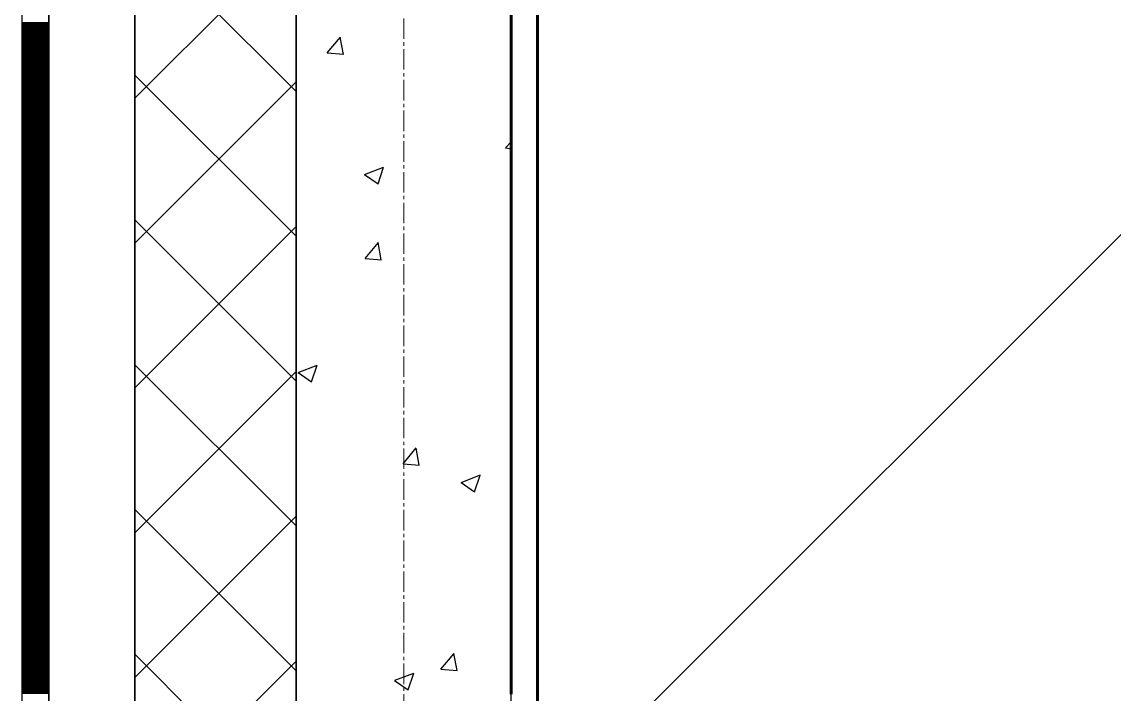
# Model space of a CAD drawing. Header units: millimetres. Extents: x 538266 to 1167394, y 114608 to 637157.
# Drawn here: x 1046079 to 1047094, y 548269 to 548894 of the extents above; entities that cross this region are included whole.
import ezdxf

# ---------------------------------------------------------------- set-up
doc = ezdxf.new("R2010")
doc.units = ezdxf.units.MM
doc.linetypes.add('CENTER2', pattern=[28.575, 19.05, -3.175, 3.175, -3.175])
doc.linetypes.add('DASHED', pattern=[19.05, 12.7, -6.35])
for name, color, linetype, lineweight in [('0) шт стен 3 эт', 150, 'Continuous', 60), ('АР_Стены ПЕНОблок', 52, 'Continuous', 20), ('АР_Тонкая', 254, 'Continuous', 5), ('АР_Утеплитель', 31, 'Continuous', 0), ('АР_Штриховка', 8, 'Continuous', 0)]:
    doc.layers.add(name, color=color, linetype=linetype, lineweight=lineweight)
doc.layers.add('АР_Делит', color=120, linetype='Continuous', lineweight=0, plot=False)
doc.layers.add('РД_Оси_100', color=7, linetype='Continuous', lineweight=0, true_color=0x525252)
doc.layers.add('ФВ-5', color=7, linetype='Continuous')

# ---------------------------------------------------------------- blocks, each defined once
blk = doc.blocks.new('СОШ_2200_АР_ОСИ_М100_28.05.24')
at = {"layer": 'АР_Делит', "color": 251, "linetype": 'DASHED', "true_color": 0x636466}
blk.add_lwpolyline([(114955, 135155), (114955, -355), (93595.036, -355), (93595.036, 13855), (94145, 13855), (94145, 68320), (66055, 68320), (66055, 13857.73), (83455, 13857.73), (83455, -355), (45245, -355), (45245, 13145), (44695, 13145), (44695, 26755), (45245, 26755), (45245, 68320), (20455, 68320), (20455, 26755), (27955, 26755), (27955, 13145), (-355, 13145), (-355, 100855)], dxfattribs=at)
at = {"layer": 'РД_Оси_100', "color": 251, "linetype": 'CENTER2', "true_color": 0x636466}
blk.add_line((0, -6155), (0, 139938.679), dxfattribs=at)
blk = doc.blocks.new('3_этаж1')
at = {"layer": 'АР_Стены ПЕНОблок', "color": 18, "linetype": 'Continuous', "lineweight": 25, "true_color": 0x000000}
for p, q in [((684283.6, 587568.7), (684283.6, 511368.7)), ((684483.6, 511368.7), (684483.6, 587568.7))]:
    blk.add_line(p, q, dxfattribs=at)
at = {"layer": 'АР_Тонкая', "color": 18, "linetype": 'Continuous', "lineweight": 25, "true_color": 0x000000}
for p, q in [((684028.6, 587568.7), (684028.6, 511368.7)), ((684053.6, 587568.7), (684053.6, 511368.7)), ((684053.6, 511368.7), (684053.6, 587568.7)), ((684133.6, 511368.7), (684133.6, 587568.7))]:
    blk.add_line(p, q, dxfattribs=at)
at = {"layer": 'АР_Утеплитель', "color": 18, "linetype": 'Continuous', "lineweight": 25, "true_color": 0x000000}
for p, q in [((684133.6, 587568.7), (684133.6, 511368.7)), ((684283.6, 511368.7), (684283.6, 587568.7))]:
    blk.add_line(p, q, dxfattribs=at)
at = {"layer": 'АР_Штриховка', "color": 18, "linetype": 'Continuous', "lineweight": 25, "true_color": 0x000000}
for p, q in [((684283.6, 548829.2), (684133.6, 548979.2)), ((684133.6, 548822.9), (684283.6, 548972.9)), ((684028.6, 548893.5), (684053.6, 548893.5)), ((684028.6, 548892.5), (684053.6, 548892.5)), ((684028.6, 548891.5), (684053.6, 548891.5)), ((684028.6, 548890.5), (684053.6, 548890.5)), ((684028.6, 548889.5), (684053.6, 548889.5)), ((684028.6, 548888.5), (684053.6, 548888.5)), ((684028.6, 548887.5), (684053.6, 548887.5)), ((684028.6, 548886.5), (684053.6, 548886.5)), ((684028.6, 548885.5), (684053.6, 548885.5)), ((684028.6, 548884.5), (684053.6, 548884.5)), ((684028.6, 548883.5), (684053.6, 548883.5)), ((684028.6, 548882.5), (684053.6, 548882.5)), ((684028.6, 548881.5), (684053.6, 548881.5)), ((684028.6, 548880.5), (684053.6, 548880.5)), ((684028.6, 548879.5), (684053.6, 548879.5)), ((684028.6, 548878.5), (684053.6, 548878.5)), ((684028.6, 548877.5), (684053.6, 548877.5)), ((684028.6, 548876.5), (684053.6, 548876.5)), ((684028.6, 548875.5), (684053.6, 548875.5)), ((684028.6, 548874.5), (684053.6, 548874.5)), ((684028.6, 548873.5), (684053.6, 548873.5)), ((684028.6, 548872.5), (684053.6, 548872.5)), ((684028.6, 548871.5), (684053.6, 548871.5)), ((684028.6, 548870.5), (684053.6, 548870.5)), ((684312.5, 548865.1), (684324.7, 548879.7)), ((684327.5, 548863.7), (684324.5, 548879.7)), ((684028.6, 548869.5), (684053.6, 548869.5)), ((684028.6, 548868.5), (684053.6, 548868.5)), ((684028.6, 548867.5), (684053.6, 548867.5)), ((684028.6, 548866.5), (684053.6, 548866.5)), ((684028.6, 548865.5), (684053.6, 548865.5)), ((684028.6, 548864.5), (684053.6, 548864.5)), ((684028.6, 548863.5), (684053.6, 548863.5)), ((684028.6, 548862.5), (684053.6, 548862.5)), ((684028.6, 548861.5), (684053.6, 548861.5)), ((684028.6, 548860.5), (684053.6, 548860.5)), ((684312.5, 548865.1), (684327.6, 548863.8)), ((684028.6, 548859.5), (684053.6, 548859.5)), ((684028.6, 548858.5), (684053.6, 548858.5)), ((684028.6, 548857.5), (684053.6, 548857.5)), ((684028.6, 548856.5), (684053.6, 548856.5)), ((684028.6, 548855.5), (684053.6, 548855.5)), ((684028.6, 548854.5), (684053.6, 548854.5)), ((684028.6, 548853.5), (684053.6, 548853.5)), ((684028.6, 548852.5), (684053.6, 548852.5)), ((684028.6, 548851.5), (684053.6, 548851.5)), ((684028.6, 548850.5), (684053.6, 548850.5)), ((684028.6, 548849.5), (684053.6, 548849.5)), ((684028.6, 548848.5), (684053.6, 548848.5)), ((684028.6, 548847.5), (684053.6, 548847.5)), ((684028.6, 548846.5), (684053.6, 548846.5)), ((684028.6, 548845.5), (684053.6, 548845.5)), ((684028.6, 548844.5), (684053.6, 548844.5)), ((684028.6, 548843.5), (684053.6, 548843.5)), ((684028.6, 548842.5), (684053.6, 548842.5)), ((684028.6, 548841.5), (684053.6, 548841.5)), ((684028.6, 548840.5), (684053.6, 548840.5)), ((684028.6, 548839.5), (684053.6, 548839.5)), ((684283.6, 548694.5), (684133.6, 548844.5)), ((684028.6, 548838.5), (684053.6, 548838.5)), ((684028.6, 548837.5), (684053.6, 548837.5)), ((684028.6, 548836.5), (684053.6, 548836.5)), ((684028.6, 548835.5), (684053.6, 548835.5)), ((684028.6, 548834.5), (684053.6, 548834.5)), ((684028.6, 548833.5), (684053.6, 548833.5)), ((684028.6, 548832.5), (684053.6, 548832.5)), ((684028.6, 548831.5), (684053.6, 548831.5)), ((684028.6, 548830.5), (684053.6, 548830.5)), ((684028.6, 548829.5), (684053.6, 548829.5)), ((684133.6, 548688.2), (684283.6, 548838.2)), ((684028.6, 548828.5), (684053.6, 548828.5)), ((684028.6, 548827.5), (684053.6, 548827.5)), ((684028.6, 548826.5), (684053.6, 548826.5)), ((684028.6, 548825.5), (684053.6, 548825.5)), ((684028.6, 548824.5), (684053.6, 548824.5)), ((684028.6, 548823.5), (684053.6, 548823.5)), ((684028.6, 548822.5), (684053.6, 548822.5)), ((684028.6, 548821.5), (684053.6, 548821.5)), ((684028.6, 548820.5), (684053.6, 548820.5)), ((684028.6, 548819.5), (684053.6, 548819.5)), ((684028.6, 548818.5), (684053.6, 548818.5)), ((684028.6, 548817.5), (684053.6, 548817.5)), ((684028.6, 548816.5), (684053.6, 548816.5)), ((684028.6, 548815.5), (684053.6, 548815.5)), ((684028.6, 548814.5), (684053.6, 548814.5)), ((684028.6, 548813.5), (684053.6, 548813.5)), ((684028.6, 548812.5), (684053.6, 548812.5)), ((684028.6, 548811.5), (684053.6, 548811.5)), ((684028.6, 548810.5), (684053.6, 548810.5)), ((684028.6, 548809.5), (684053.6, 548809.5)), ((684028.6, 548808.5), (684053.6, 548808.5)), ((684028.6, 548807.5), (684053.6, 548807.5)), ((684028.6, 548806.5), (684053.6, 548806.5)), ((684028.6, 548805.5), (684053.6, 548805.5)), ((684028.6, 548804.5), (684053.6, 548804.5)), ((684028.6, 548803.5), (684053.6, 548803.5)), ((684028.6, 548802.5), (684053.6, 548802.5)), ((684028.6, 548801.5), (684053.6, 548801.5)), ((684028.6, 548800.5), (684053.6, 548800.5)), ((684028.6, 548799.5), (684053.6, 548799.5)), ((684028.6, 548798.5), (684053.6, 548798.5)), ((684028.6, 548797.5), (684053.6, 548797.5)), ((684028.6, 548796.5), (684053.6, 548796.5)), ((684028.6, 548795.5), (684053.6, 548795.5)), ((684028.6, 548794.5), (684053.6, 548794.5)), ((684028.6, 548793.5), (684053.6, 548793.5)), ((684028.6, 548792.5), (684053.6, 548792.5)), ((684028.6, 548791.5), (684053.6, 548791.5)), ((684028.6, 548790.5), (684053.6, 548790.5)), ((684028.6, 548789.5), (684053.6, 548789.5)), ((684028.6, 548788.5), (684053.6, 548788.5)), ((684028.6, 548787.5), (684053.6, 548787.5)), ((684028.6, 548786.5), (684053.6, 548786.5)), ((684028.6, 548785.5), (684053.6, 548785.5)), ((684028.6, 548784.5), (684053.6, 548784.5)), ((684028.6, 548783.5), (684053.6, 548783.5)), ((684028.6, 548782.5), (684053.6, 548782.5)), ((684028.6, 548781.5), (684053.6, 548781.5)), ((684028.6, 548780.5), (684053.6, 548780.5)), ((684028.6, 548779.5), (684053.6, 548779.5)), ((684028.6, 548778.5), (684053.6, 548778.5)), ((684478.1, 548776.7), (684483.6, 548782.3)), ((684028.6, 548777.5), (684053.6, 548777.5)), ((684028.6, 548776.5), (684053.6, 548776.5)), ((684028.6, 548775.5), (684053.6, 548775.5)), ((684028.6, 548774.5), (684053.6, 548774.5)), ((684028.6, 548773.5), (684053.6, 548773.5)), ((684028.6, 548772.5), (684053.6, 548772.5)), ((684028.6, 548771.5), (684053.6, 548771.5)), ((684028.6, 548770.5), (684053.6, 548770.5)), ((684028.6, 548769.5), (684053.6, 548769.5)), ((684028.6, 548768.5), (684053.6, 548768.5)), ((684478.1, 548776.7), (684483.6, 548775.9)), ((684028.6, 548767.5), (684053.6, 548767.5)), ((684028.6, 548766.5), (684053.6, 548766.5)), ((684028.6, 548765.5), (684053.6, 548765.5)), ((684028.6, 548764.5), (684053.6, 548764.5)), ((684028.6, 548763.5), (684053.6, 548763.5)), ((684028.6, 548762.5), (684053.6, 548762.5)), ((684028.6, 548761.5), (684053.6, 548761.5)), ((684028.6, 548760.5), (684053.6, 548760.5)), ((684028.6, 548759.5), (684053.6, 548759.5)), ((684028.6, 548758.5), (684053.6, 548758.5)), ((684347.2, 548752.1), (684364.9, 548758.9)), ((684359.7, 548743.4), (684364.9, 548758.7)), ((684028.6, 548757.5), (684053.6, 548757.5)), ((684028.6, 548756.5), (684053.6, 548756.5)), ((684028.6, 548755.5), (684053.6, 548755.5)), ((684028.6, 548754.5), (684053.6, 548754.5)), ((684028.6, 548753.5), (684053.6, 548753.5)), ((684028.6, 548752.5), (684053.6, 548752.5)), ((684028.6, 548751.5), (684053.6, 548751.5)), ((684028.6, 548750.5), (684053.6, 548750.5)), ((684028.6, 548749.5), (684053.6, 548749.5)), ((684028.6, 548748.5), (684053.6, 548748.5)), ((684347.1, 548751.9), (684359.7, 548743.4)), ((684028.6, 548747.5), (684053.6, 548747.5)), ((684028.6, 548746.5), (684053.6, 548746.5)), ((684028.6, 548745.5), (684053.6, 548745.5)), ((684028.6, 548744.5), (684053.6, 548744.5)), ((684028.6, 548743.5), (684053.6, 548743.5)), ((684028.6, 548742.5), (684053.6, 548742.5)), ((684028.6, 548741.5), (684053.6, 548741.5)), ((684028.6, 548740.5), (684053.6, 548740.5)), ((684028.6, 548739.5), (684053.6, 548739.5)), ((684028.6, 548738.5), (684053.6, 548738.5)), ((684028.6, 548737.5), (684053.6, 548737.5)), ((684028.6, 548736.5), (684053.6, 548736.5)), ((684028.6, 548735.5), (684053.6, 548735.5)), ((684028.6, 548734.5), (684053.6, 548734.5)), ((684028.6, 548733.5), (684053.6, 548733.5)), ((684028.6, 548732.5), (684053.6, 548732.5)), ((684028.6, 548731.5), (684053.6, 548731.5)), ((684028.6, 548730.5), (684053.6, 548730.5)), ((684028.6, 548729.5), (684053.6, 548729.5)), ((684028.6, 548728.5), (684053.6, 548728.5)), ((684028.6, 548727.5), (684053.6, 548727.5)), ((684028.6, 548726.5), (684053.6, 548726.5)), ((684028.6, 548725.5), (684053.6, 548725.5)), ((684028.6, 548724.5), (684053.6, 548724.5)), ((684028.6, 548723.5), (684053.6, 548723.5)), ((684028.6, 548722.5), (684053.6, 548722.5)), ((684028.6, 548721.5), (684053.6, 548721.5)), ((684028.6, 548720.5), (684053.6, 548720.5)), ((684028.6, 548719.5), (684053.6, 548719.5)), ((684028.6, 548718.5), (684053.6, 548718.5)), ((684028.6, 548717.5), (684053.6, 548717.5)), ((684028.6, 548716.5), (684053.6, 548716.5)), ((684028.6, 548715.5), (684053.6, 548715.5)), ((684028.6, 548714.5), (684053.6, 548714.5)), ((684028.6, 548713.5), (684053.6, 548713.5)), ((684028.6, 548712.5), (684053.6, 548712.5)), ((684028.6, 548711.5), (684053.6, 548711.5)), ((684028.6, 548710.5), (684053.6, 548710.5)), ((684028.6, 548709.5), (684053.6, 548709.5)), ((684028.6, 548708.5), (684053.6, 548708.5)), ((684028.6, 548707.5), (684053.6, 548707.5)), ((684283.6, 548559.8), (684133.6, 548709.8)), ((684028.6, 548706.5), (684053.6, 548706.5)), ((684028.6, 548705.5), (684053.6, 548705.5)), ((684028.6, 548704.5), (684053.6, 548704.5)), ((684028.6, 548703.5), (684053.6, 548703.5)), ((684028.6, 548702.5), (684053.6, 548702.5)), ((684028.6, 548701.5), (684053.6, 548701.5)), ((684028.6, 548700.5), (684053.6, 548700.5)), ((684028.6, 548699.5), (684053.6, 548699.5)), ((684028.6, 548698.5), (684053.6, 548698.5)), ((684028.6, 548697.5), (684053.6, 548697.5)), ((684133.6, 548553.5), (684283.6, 548703.5)), ((684028.6, 548696.5), (684053.6, 548696.5)), ((684028.6, 548695.5), (684053.6, 548695.5)), ((684028.6, 548694.5), (684053.6, 548694.5)), ((684028.6, 548693.5), (684053.6, 548693.5)), ((684028.6, 548692.5), (684053.6, 548692.5)), ((684028.6, 548691.5), (684053.6, 548691.5)), ((684028.6, 548690.5), (684053.6, 548690.5)), ((684028.6, 548689.5), (684053.6, 548689.5)), ((684028.6, 548688.5), (684053.6, 548688.5)), ((684028.6, 548687.5), (684053.6, 548687.5)), ((684347.7, 548674), (684360, 548688.6)), ((684362.7, 548672.7), (684359.8, 548688.6)), ((684028.6, 548686.5), (684053.6, 548686.5)), ((684028.6, 548685.5), (684053.6, 548685.5)), ((684028.6, 548684.5), (684053.6, 548684.5)), ((684028.6, 548683.5), (684053.6, 548683.5)), ((684028.6, 548682.5), (684053.6, 548682.5)), ((684028.6, 548681.5), (684053.6, 548681.5)), ((684028.6, 548680.5), (684053.6, 548680.5)), ((684028.6, 548679.5), (684053.6, 548679.5)), ((684028.6, 548678.5), (684053.6, 548678.5)), ((684028.6, 548677.5), (684053.6, 548677.5)), ((684028.6, 548676.5), (684053.6, 548676.5)), ((684028.6, 548675.5), (684053.6, 548675.5)), ((684028.6, 548674.5), (684053.6, 548674.5)), ((684028.6, 548673.5), (684053.6, 548673.5)), ((684028.6, 548672.5), (684053.6, 548672.5)), ((684028.6, 548671.5), (684053.6, 548671.5)), ((684028.6, 548670.5), (684053.6, 548670.5)), ((684028.6, 548669.5), (684053.6, 548669.5)), ((684028.6, 548668.5), (684053.6, 548668.5)), ((684028.6, 548667.5), (684053.6, 548667.5)), ((684347.7, 548674), (684362.9, 548672.7)), ((684028.6, 548666.5), (684053.6, 548666.5)), ((684028.6, 548665.5), (684053.6, 548665.5)), ((684028.6, 548664.5), (684053.6, 548664.5)), ((684028.6, 548663.5), (684053.6, 548663.5)), ((684028.6, 548662.5), (684053.6, 548662.5)), ((684028.6, 548661.5), (684053.6, 548661.5)), ((684028.6, 548660.5), (684053.6, 548660.5)), ((684028.6, 548659.5), (684053.6, 548659.5)), ((684028.6, 548658.5), (684053.6, 548658.5)), ((684028.6, 548657.5), (684053.6, 548657.5)), ((684028.6, 548656.5), (684053.6, 548656.5)), ((684028.6, 548655.5), (684053.6, 548655.5)), ((684028.6, 548654.5), (684053.6, 548654.5)), ((684028.6, 548653.5), (684053.6, 548653.5)), ((684028.6, 548652.5), (684053.6, 548652.5)), ((684028.6, 548651.5), (684053.6, 548651.5)), ((684028.6, 548650.5), (684053.6, 548650.5)), ((684028.6, 548649.5), (684053.6, 548649.5)), ((684028.6, 548648.5), (684053.6, 548648.5)), ((684028.6, 548647.5), (684053.6, 548647.5)), ((684028.6, 548646.5), (684053.6, 548646.5)), ((684028.6, 548645.5), (684053.6, 548645.5)), ((684028.6, 548644.5), (684053.6, 548644.5)), ((684028.6, 548643.5), (684053.6, 548643.5)), ((684028.6, 548642.5), (684053.6, 548642.5)), ((684028.6, 548641.5), (684053.6, 548641.5)), ((684028.6, 548640.5), (684053.6, 548640.5)), ((684028.6, 548639.5), (684053.6, 548639.5)), ((684028.6, 548638.5), (684053.6, 548638.5)), ((684028.6, 548637.5), (684053.6, 548637.5)), ((684028.6, 548636.5), (684053.6, 548636.5)), ((684028.6, 548635.5), (684053.6, 548635.5)), ((684028.6, 548634.5), (684053.6, 548634.5)), ((684028.6, 548633.5), (684053.6, 548633.5)), ((684028.6, 548632.5), (684053.6, 548632.5)), ((684028.6, 548631.5), (684053.6, 548631.5)), ((684028.6, 548630.5), (684053.6, 548630.5)), ((684028.6, 548629.5), (684053.6, 548629.5)), ((684028.6, 548628.5), (684053.6, 548628.5)), ((684028.6, 548627.5), (684053.6, 548627.5)), ((684028.6, 548626.5), (684053.6, 548626.5)), ((684028.6, 548625.5), (684053.6, 548625.5)), ((684028.6, 548624.5), (684053.6, 548624.5)), ((684028.6, 548623.5), (684053.6, 548623.5)), ((684028.6, 548622.5), (684053.6, 548622.5)), ((684028.6, 548621.5), (684053.6, 548621.5)), ((684028.6, 548620.5), (684053.6, 548620.5)), ((684028.6, 548619.5), (684053.6, 548619.5)), ((684028.6, 548618.5), (684053.6, 548618.5)), ((684028.6, 548617.5), (684053.6, 548617.5)), ((684028.6, 548616.5), (684053.6, 548616.5)), ((684028.6, 548615.5), (684053.6, 548615.5)), ((684028.6, 548614.5), (684053.6, 548614.5)), ((684028.6, 548613.5), (684053.6, 548613.5)), ((684028.6, 548612.5), (684053.6, 548612.5)), ((684028.6, 548611.5), (684053.6, 548611.5)), ((684028.6, 548610.5), (684053.6, 548610.5)), ((684028.6, 548609.5), (684053.6, 548609.5)), ((684028.6, 548608.5), (684053.6, 548608.5)), ((684028.6, 548607.5), (684053.6, 548607.5)), ((684028.6, 548606.5), (684053.6, 548606.5)), ((684028.6, 548605.5), (684053.6, 548605.5)), ((684028.6, 548604.5), (684053.6, 548604.5)), ((684028.6, 548603.5), (684053.6, 548603.5)), ((684028.6, 548602.5), (684053.6, 548602.5)), ((684028.6, 548601.5), (684053.6, 548601.5)), ((684028.6, 548600.5), (684053.6, 548600.5)), ((684028.6, 548599.5), (684053.6, 548599.5)), ((684028.6, 548598.5), (684053.6, 548598.5)), ((684028.6, 548597.5), (684053.6, 548597.5)), ((684028.6, 548596.5), (684053.6, 548596.5)), ((684028.6, 548595.5), (684053.6, 548595.5)), ((684028.6, 548594.5), (684053.6, 548594.5)), ((684028.6, 548593.5), (684053.6, 548593.5)), ((684028.6, 548592.5), (684053.6, 548592.5)), ((684028.6, 548591.5), (684053.6, 548591.5)), ((684028.6, 548590.5), (684053.6, 548590.5)), ((684028.6, 548589.5), (684053.6, 548589.5)), ((684028.6, 548588.5), (684053.6, 548588.5)), ((684028.6, 548587.5), (684053.6, 548587.5)), ((684028.6, 548586.5), (684053.6, 548586.5)), ((684028.6, 548585.5), (684053.6, 548585.5)), ((684028.6, 548584.5), (684053.6, 548584.5)), ((684028.6, 548583.5), (684053.6, 548583.5)), ((684028.6, 548582.5), (684053.6, 548582.5)), ((684028.6, 548581.5), (684053.6, 548581.5)), ((684028.6, 548580.5), (684053.6, 548580.5)), ((684028.6, 548579.5), (684053.6, 548579.5)), ((684028.6, 548578.5), (684053.6, 548578.5)), ((684028.6, 548577.5), (684053.6, 548577.5)), ((684028.6, 548576.5), (684053.6, 548576.5)), ((684028.6, 548575.5), (684053.6, 548575.5)), ((684028.6, 548574.5), (684053.6, 548574.5)), ((684028.6, 548573.5), (684053.6, 548573.5)), ((684028.6, 548572.5), (684053.6, 548572.5)), ((684028.6, 548571.5), (684053.6, 548571.5)), ((684028.6, 548570.5), (684053.6, 548570.5)), ((684028.6, 548569.5), (684053.6, 548569.5)), ((684028.6, 548568.5), (684053.6, 548568.5)), ((684028.6, 548567.5), (684053.6, 548567.5)), ((684028.6, 548566.5), (684053.6, 548566.5)), ((684028.6, 548565.5), (684053.6, 548565.5)), ((684283.6, 548425.1), (684133.6, 548575.1)), ((684133.6, 548418.8), (684283.6, 548568.8)), ((684285.3, 548567.7), (684297.9, 548559.2)), ((684285.4, 548567.9), (684303.1, 548574.7)), ((684297.9, 548559.2), (684303.1, 548574.5)), ((684028.6, 548564.5), (684053.6, 548564.5)), ((684028.6, 548563.5), (684053.6, 548563.5)), ((684028.6, 548562.5), (684053.6, 548562.5)), ((684028.6, 548561.5), (684053.6, 548561.5)), ((684028.6, 548560.5), (684053.6, 548560.5)), ((684028.6, 548559.5), (684053.6, 548559.5)), ((684028.6, 548558.5), (684053.6, 548558.5)), ((684028.6, 548557.5), (684053.6, 548557.5)), ((684028.6, 548556.5), (684053.6, 548556.5)), ((684028.6, 548555.5), (684053.6, 548555.5)), ((684028.6, 548554.5), (684053.6, 548554.5)), ((684028.6, 548553.5), (684053.6, 548553.5)), ((684028.6, 548552.5), (684053.6, 548552.5)), ((684028.6, 548551.5), (684053.6, 548551.5)), ((684028.6, 548550.5), (684053.6, 548550.5)), ((684028.6, 548549.5), (684053.6, 548549.5)), ((684028.6, 548548.5), (684053.6, 548548.5)), ((684028.6, 548547.5), (684053.6, 548547.5)), ((684028.6, 548546.5), (684053.6, 548546.5)), ((684028.6, 548545.5), (684053.6, 548545.5)), ((684028.6, 548544.5), (684053.6, 548544.5)), ((684028.6, 548543.5), (684053.6, 548543.5)), ((684028.6, 548542.5), (684053.6, 548542.5)), ((684028.6, 548541.5), (684053.6, 548541.5)), ((684028.6, 548540.5), (684053.6, 548540.5)), ((684028.6, 548539.5), (684053.6, 548539.5)), ((684028.6, 548538.5), (684053.6, 548538.5)), ((684028.6, 548537.5), (684053.6, 548537.5)), ((684028.6, 548536.5), (684053.6, 548536.5)), ((684028.6, 548535.5), (684053.6, 548535.5)), ((684028.6, 548534.5), (684053.6, 548534.5)), ((684028.6, 548533.5), (684053.6, 548533.5)), ((684028.6, 548532.5), (684053.6, 548532.5)), ((684028.6, 548531.5), (684053.6, 548531.5)), ((684028.6, 548530.5), (684053.6, 548530.5)), ((684028.6, 548529.5), (684053.6, 548529.5)), ((684028.6, 548528.5), (684053.6, 548528.5)), ((684028.6, 548527.5), (684053.6, 548527.5)), ((684028.6, 548526.5), (684053.6, 548526.5)), ((684028.6, 548525.5), (684053.6, 548525.5)), ((684028.6, 548524.5), (684053.6, 548524.5)), ((684028.6, 548523.5), (684053.6, 548523.5)), ((684028.6, 548522.5), (684053.6, 548522.5)), ((684028.6, 548521.5), (684053.6, 548521.5)), ((684028.6, 548520.5), (684053.6, 548520.5)), ((684028.6, 548519.5), (684053.6, 548519.5)), ((684028.6, 548518.5), (684053.6, 548518.5)), ((684028.6, 548517.5), (684053.6, 548517.5)), ((684028.6, 548516.5), (684053.6, 548516.5)), ((684028.6, 548515.5), (684053.6, 548515.5)), ((684028.6, 548514.5), (684053.6, 548514.5)), ((684028.6, 548513.5), (684053.6, 548513.5)), ((684028.6, 548512.5), (684053.6, 548512.5)), ((684028.6, 548511.5), (684053.6, 548511.5)), ((684028.6, 548510.5), (684053.6, 548510.5)), ((684028.6, 548509.5), (684053.6, 548509.5)), ((684028.6, 548508.5), (684053.6, 548508.5)), ((684028.6, 548507.5), (684053.6, 548507.5)), ((684028.6, 548506.5), (684053.6, 548506.5)), ((684028.6, 548505.5), (684053.6, 548505.5)), ((684028.6, 548504.5), (684053.6, 548504.5)), ((684028.6, 548503.5), (684053.6, 548503.5)), ((684028.6, 548502.5), (684053.6, 548502.5)), ((684028.6, 548501.5), (684053.6, 548501.5)), ((684028.6, 548500.5), (684053.6, 548500.5)), ((684028.6, 548499.5), (684053.6, 548499.5)), ((684028.6, 548498.5), (684053.6, 548498.5)), ((684028.6, 548497.5), (684053.6, 548497.5)), ((684028.6, 548496.5), (684053.6, 548496.5)), ((684028.6, 548495.5), (684053.6, 548495.5)), ((684028.6, 548494.5), (684053.6, 548494.5)), ((684383, 548483), (684395.2, 548497.6)), ((684398, 548481.6), (684395, 548497.5)), ((684028.6, 548493.5), (684053.6, 548493.5)), ((684028.6, 548492.5), (684053.6, 548492.5)), ((684028.6, 548491.5), (684053.6, 548491.5)), ((684028.6, 548490.5), (684053.6, 548490.5)), ((684028.6, 548489.5), (684053.6, 548489.5)), ((684028.6, 548488.5), (684053.6, 548488.5)), ((684028.6, 548487.5), (684053.6, 548487.5)), ((684028.6, 548486.5), (684053.6, 548486.5)), ((684028.6, 548485.5), (684053.6, 548485.5)), ((684028.6, 548484.5), (684053.6, 548484.5)), ((684028.6, 548483.5), (684053.6, 548483.5)), ((684028.6, 548482.5), (684053.6, 548482.5)), ((684028.6, 548481.5), (684053.6, 548481.5)), ((684028.6, 548480.5), (684053.6, 548480.5)), ((684028.6, 548479.5), (684053.6, 548479.5)), ((684028.6, 548478.5), (684053.6, 548478.5)), ((684028.6, 548477.5), (684053.6, 548477.5)), ((684028.6, 548476.5), (684053.6, 548476.5)), ((684028.6, 548475.5), (684053.6, 548475.5)), ((684028.6, 548474.5), (684053.6, 548474.5)), ((684383, 548483), (684398.1, 548481.7)), ((684028.6, 548473.5), (684053.6, 548473.5)), ((684028.6, 548472.5), (684053.6, 548472.5)), ((684028.6, 548471.5), (684053.6, 548471.5)), ((684028.6, 548470.5), (684053.6, 548470.5)), ((684028.6, 548469.5), (684053.6, 548469.5)), ((684028.6, 548468.5), (684053.6, 548468.5)), ((684028.6, 548467.5), (684053.6, 548467.5)), ((684028.6, 548466.5), (684053.6, 548466.5)), ((684028.6, 548465.5), (684053.6, 548465.5)), ((684028.6, 548464.5), (684053.6, 548464.5)), ((684436.9, 548465.4), (684449.5, 548456.9)), ((684437, 548465.6), (684454.8, 548472.5)), ((684449.5, 548456.9), (684454.7, 548472.3)), ((684028.6, 548463.5), (684053.6, 548463.5)), ((684028.6, 548462.5), (684053.6, 548462.5)), ((684028.6, 548461.5), (684053.6, 548461.5)), ((684028.6, 548460.5), (684053.6, 548460.5)), ((684028.6, 548459.5), (684053.6, 548459.5)), ((684028.6, 548458.5), (684053.6, 548458.5)), ((684028.6, 548457.5), (684053.6, 548457.5)), ((684028.6, 548456.5), (684053.6, 548456.5)), ((684028.6, 548455.5), (684053.6, 548455.5)), ((684028.6, 548454.5), (684053.6, 548454.5)), ((684028.6, 548453.5), (684053.6, 548453.5)), ((684028.6, 548452.5), (684053.6, 548452.5)), ((684028.6, 548451.5), (684053.6, 548451.5)), ((684028.6, 548450.5), (684053.6, 548450.5)), ((684028.6, 548449.5), (684053.6, 548449.5)), ((684028.6, 548448.5), (684053.6, 548448.5)), ((684028.6, 548447.5), (684053.6, 548447.5)), ((684028.6, 548446.5), (684053.6, 548446.5)), ((684028.6, 548445.5), (684053.6, 548445.5)), ((684028.6, 548444.5), (684053.6, 548444.5)), ((684028.6, 548443.5), (684053.6, 548443.5)), ((684028.6, 548442.5), (684053.6, 548442.5)), ((684028.6, 548441.5), (684053.6, 548441.5)), ((684028.6, 548440.5), (684053.6, 548440.5)), ((684028.6, 548439.5), (684053.6, 548439.5)), ((684028.6, 548438.5), (684053.6, 548438.5)), ((684028.6, 548437.5), (684053.6, 548437.5)), ((684028.6, 548436.5), (684053.6, 548436.5)), ((684028.6, 548435.5), (684053.6, 548435.5)), ((684028.6, 548434.5), (684053.6, 548434.5)), ((684028.6, 548433.5), (684053.6, 548433.5)), ((684283.6, 548290.4), (684133.6, 548440.4)), ((684133.6, 548284.1), (684283.6, 548434.1)), ((684028.6, 548432.5), (684053.6, 548432.5)), ((684028.6, 548431.5), (684053.6, 548431.5)), ((684028.6, 548430.5), (684053.6, 548430.5)), ((684028.6, 548429.5), (684053.6, 548429.5)), ((684028.6, 548428.5), (684053.6, 548428.5)), ((684028.6, 548427.5), (684053.6, 548427.5)), ((684028.6, 548426.5), (684053.6, 548426.5)), ((684028.6, 548425.5), (684053.6, 548425.5)), ((684028.6, 548424.5), (684053.6, 548424.5)), ((684028.6, 548423.5), (684053.6, 548423.5)), ((684028.6, 548422.5), (684053.6, 548422.5)), ((684028.6, 548421.5), (684053.6, 548421.5)), ((684028.6, 548420.5), (684053.6, 548420.5)), ((684028.6, 548419.5), (684053.6, 548419.5)), ((684028.6, 548418.5), (684053.6, 548418.5)), ((684028.6, 548417.5), (684053.6, 548417.5)), ((684028.6, 548416.5), (684053.6, 548416.5)), ((684028.6, 548415.5), (684053.6, 548415.5)), ((684028.6, 548414.5), (684053.6, 548414.5)), ((684028.6, 548413.5), (684053.6, 548413.5)), ((684028.6, 548412.5), (684053.6, 548412.5)), ((684028.6, 548411.5), (684053.6, 548411.5)), ((684028.6, 548410.5), (684053.6, 548410.5)), ((684028.6, 548409.5), (684053.6, 548409.5)), ((684028.6, 548408.5), (684053.6, 548408.5)), ((684028.6, 548407.5), (684053.6, 548407.5)), ((684028.6, 548406.5), (684053.6, 548406.5)), ((684028.6, 548405.5), (684053.6, 548405.5)), ((684028.6, 548404.5), (684053.6, 548404.5)), ((684028.6, 548403.5), (684053.6, 548403.5)), ((684028.6, 548402.5), (684053.6, 548402.5)), ((684028.6, 548401.5), (684053.6, 548401.5)), ((684028.6, 548400.5), (684053.6, 548400.5)), ((684028.6, 548399.5), (684053.6, 548399.5)), ((684028.6, 548398.5), (684053.6, 548398.5)), ((684028.6, 548397.5), (684053.6, 548397.5)), ((684028.6, 548396.5), (684053.6, 548396.5)), ((684028.6, 548395.5), (684053.6, 548395.5)), ((684028.6, 548394.5), (684053.6, 548394.5)), ((684028.6, 548393.5), (684053.6, 548393.5)), ((684028.6, 548392.5), (684053.6, 548392.5)), ((684028.6, 548391.5), (684053.6, 548391.5)), ((684028.6, 548390.5), (684053.6, 548390.5)), ((684028.6, 548389.5), (684053.6, 548389.5)), ((684028.6, 548388.5), (684053.6, 548388.5)), ((684028.6, 548387.5), (684053.6, 548387.5)), ((684028.6, 548386.5), (684053.6, 548386.5)), ((684028.6, 548385.5), (684053.6, 548385.5)), ((684028.6, 548384.5), (684053.6, 548384.5)), ((684028.6, 548383.5), (684053.6, 548383.5)), ((684028.6, 548382.5), (684053.6, 548382.5)), ((684028.6, 548381.5), (684053.6, 548381.5)), ((684028.6, 548380.5), (684053.6, 548380.5)), ((684028.6, 548379.5), (684053.6, 548379.5)), ((684028.6, 548378.5), (684053.6, 548378.5)), ((684028.6, 548377.5), (684053.6, 548377.5)), ((684028.6, 548376.5), (684053.6, 548376.5)), ((684028.6, 548375.5), (684053.6, 548375.5)), ((684028.6, 548374.5), (684053.6, 548374.5)), ((684028.6, 548373.5), (684053.6, 548373.5)), ((684028.6, 548372.5), (684053.6, 548372.5)), ((684028.6, 548371.5), (684053.6, 548371.5)), ((684028.6, 548370.5), (684053.6, 548370.5)), ((684028.6, 548369.5), (684053.6, 548369.5)), ((684028.6, 548368.5), (684053.6, 548368.5)), ((684028.6, 548367.5), (684053.6, 548367.5)), ((684028.6, 548366.5), (684053.6, 548366.5)), ((684028.6, 548365.5), (684053.6, 548365.5)), ((684028.6, 548364.5), (684053.6, 548364.5)), ((684028.6, 548363.5), (684053.6, 548363.5)), ((684028.6, 548362.5), (684053.6, 548362.5)), ((684028.6, 548361.5), (684053.6, 548361.5)), ((684028.6, 548360.5), (684053.6, 548360.5)), ((684028.6, 548359.5), (684053.6, 548359.5)), ((684028.6, 548358.5), (684053.6, 548358.5)), ((684028.6, 548357.5), (684053.6, 548357.5)), ((684028.6, 548356.5), (684053.6, 548356.5)), ((684028.6, 548355.5), (684053.6, 548355.5)), ((684028.6, 548354.5), (684053.6, 548354.5)), ((684028.6, 548353.5), (684053.6, 548353.5)), ((684028.6, 548352.5), (684053.6, 548352.5)), ((684028.6, 548351.5), (684053.6, 548351.5)), ((684028.6, 548350.5), (684053.6, 548350.5)), ((684028.6, 548349.5), (684053.6, 548349.5)), ((684028.6, 548348.5), (684053.6, 548348.5)), ((684028.6, 548347.5), (684053.6, 548347.5)), ((684028.6, 548346.5), (684053.6, 548346.5)), ((684028.6, 548345.5), (684053.6, 548345.5)), ((684028.6, 548344.5), (684053.6, 548344.5)), ((684028.6, 548343.5), (684053.6, 548343.5)), ((684028.6, 548342.5), (684053.6, 548342.5)), ((684028.6, 548341.5), (684053.6, 548341.5)), ((684028.6, 548340.5), (684053.6, 548340.5)), ((684028.6, 548339.5), (684053.6, 548339.5)), ((684028.6, 548338.5), (684053.6, 548338.5)), ((684028.6, 548337.5), (684053.6, 548337.5)), ((684028.6, 548336.5), (684053.6, 548336.5)), ((684028.6, 548335.5), (684053.6, 548335.5)), ((684028.6, 548334.5), (684053.6, 548334.5)), ((684028.6, 548333.5), (684053.6, 548333.5)), ((684028.6, 548332.5), (684053.6, 548332.5)), ((684028.6, 548331.5), (684053.6, 548331.5)), ((684028.6, 548330.5), (684053.6, 548330.5)), ((684028.6, 548329.5), (684053.6, 548329.5)), ((684028.6, 548328.5), (684053.6, 548328.5)), ((684028.6, 548327.5), (684053.6, 548327.5)), ((684028.6, 548326.5), (684053.6, 548326.5)), ((684028.6, 548325.5), (684053.6, 548325.5)), ((684028.6, 548324.5), (684053.6, 548324.5)), ((684028.6, 548323.5), (684053.6, 548323.5)), ((684028.6, 548322.5), (684053.6, 548322.5)), ((684028.6, 548321.5), (684053.6, 548321.5)), ((684028.6, 548320.5), (684053.6, 548320.5)), ((684028.6, 548319.5), (684053.6, 548319.5)), ((684028.6, 548318.5), (684053.6, 548318.5)), ((684028.6, 548317.5), (684053.6, 548317.5)), ((684028.6, 548316.5), (684053.6, 548316.5)), ((684028.6, 548315.5), (684053.6, 548315.5)), ((684028.6, 548314.5), (684053.6, 548314.5)), ((684028.6, 548313.5), (684053.6, 548313.5)), ((684028.6, 548312.5), (684053.6, 548312.5)), ((684028.6, 548311.5), (684053.6, 548311.5)), ((684028.6, 548310.5), (684053.6, 548310.5)), ((684028.6, 548309.5), (684053.6, 548309.5)), ((684028.6, 548308.5), (684053.6, 548308.5)), ((684028.6, 548307.5), (684053.6, 548307.5)), ((684028.6, 548306.5), (684053.6, 548306.5)), ((684028.6, 548305.5), (684053.6, 548305.5)), ((684028.6, 548304.5), (684053.6, 548304.5)), ((684028.6, 548303.5), (684053.6, 548303.5)), ((684028.6, 548302.5), (684053.6, 548302.5)), ((684028.6, 548301.5), (684053.6, 548301.5)), ((684283.6, 548155.7), (684133.6, 548305.7)), ((684418.2, 548291.9), (684430.4, 548306.5)), ((684433.2, 548290.6), (684430.3, 548306.5)), ((684028.6, 548300.5), (684053.6, 548300.5)), ((684028.6, 548299.5), (684053.6, 548299.5)), ((684028.6, 548298.5), (684053.6, 548298.5)), ((684028.6, 548297.5), (684053.6, 548297.5)), ((684028.6, 548296.5), (684053.6, 548296.5)), ((684028.6, 548295.5), (684053.6, 548295.5)), ((684028.6, 548294.5), (684053.6, 548294.5)), ((684028.6, 548293.5), (684053.6, 548293.5)), ((684028.6, 548292.5), (684053.6, 548292.5)), ((684028.6, 548291.5), (684053.6, 548291.5)), ((684133.6, 548149.4), (684283.6, 548299.4)), ((684418.2, 548291.9), (684433.4, 548290.6)), ((684028.6, 548290.5), (684053.6, 548290.5)), ((684028.6, 548289.5), (684053.6, 548289.5)), ((684028.6, 548288.5), (684053.6, 548288.5)), ((684028.6, 548287.5), (684053.6, 548287.5)), ((684028.6, 548286.5), (684053.6, 548286.5)), ((684028.6, 548285.5), (684053.6, 548285.5)), ((684028.6, 548284.5), (684053.6, 548284.5)), ((684028.6, 548283.5), (684053.6, 548283.5)), ((684028.6, 548282.5), (684053.6, 548282.5)), ((684028.6, 548281.5), (684053.6, 548281.5)), ((684375.1, 548281.3), (684387.7, 548272.7)), ((684375.2, 548281.5), (684393, 548288.3)), ((684387.7, 548272.7), (684392.9, 548288.1)), ((684028.6, 548280.5), (684053.6, 548280.5)), ((684028.6, 548279.5), (684053.6, 548279.5)), ((684028.6, 548278.5), (684053.6, 548278.5)), ((684028.6, 548277.5), (684053.6, 548277.5)), ((684028.6, 548276.5), (684053.6, 548276.5)), ((684028.6, 548275.5), (684053.6, 548275.5)), ((684028.6, 548274.5), (684053.6, 548274.5)), ((684028.6, 548273.5), (684053.6, 548273.5)), ((684028.6, 548272.5), (684053.6, 548272.5)), ((684028.6, 548271.5), (684053.6, 548271.5)), ((684028.6, 548270.5), (684053.6, 548270.5)), ((684028.6, 548269.5), (684053.6, 548269.5))]:
    blk.add_line(p, q, dxfattribs=at)

msp = doc.modelspace()

# ---------------------------------------------------------------- hatches: boundary and pattern name
at = {"layer": 'ФВ-5'}
h = msp.add_hatch(dxfattribs=at)
h.set_pattern_fill('ANSI31', color=3, scale=300, style=0)
h.paths.add_polyline_path([(1054123.6, 546168.7), (1054123.6, 547068.7), (1054123.6, 547568.7), (1054091.4, 548269.4, -1), (1053491.4, 548269.4, -1), (1054091.4, 548269.4), (1054123.6, 550468.7), (1054123.6, 550768.7), (1054123.6, 550768.7), (1054123.6, 551268.7), (1046563.9, 551268.7), (1046553.6, 551258.4), (1046553.6, 550768.7), (1046551.7, 547068.7), (1046553.6, 547068.7), (1046553.6, 546168.7), (1046557.8, 542668.7), (1046553.6, 542668.7), (1046553.6, 542168.7), (1051023.6, 542168.7), (1051023.6, 542468.7), (1051023.6, 542468.7), (1051923.6, 542468.7), (1051923.6, 542468.7), (1051923.6, 542168.7), (1052003.6, 542168.7), (1052003.6, 542588.7), (1054123.6, 542589.1), (1054123.6, 542668.7)])

# ---------------------------------------------------------------- linework, layer by layer
at = {"layer": '0) шт стен 3 эт', "color": 2}
for points in [[(1046557.8, 547073), (1046557.8, 550768.7)], [(1046533.6, 548268.7), (1046533.6, 549168.7)]]:
    msp.add_lwpolyline(points, dxfattribs=at)

# ---------------------------------------------------------------- block references
at = {"layer": '0) шт стен 3 эт', "color": 5, "lineweight": 25}
msp.add_blockref('3_этаж1', (362050, 0), dxfattribs=at)
at = {"layer": 'РД_Оси_100', "lineweight": 25}
msp.add_blockref('СОШ_2200_АР_ОСИ_М100_28.05.24', (1046433.6, 496768.7), dxfattribs=at)

doc.saveas('drawing.dxf')
